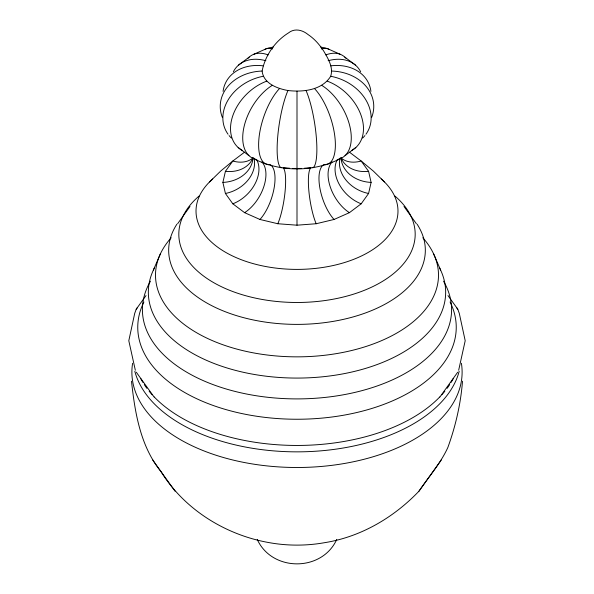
<?xml version="1.0" encoding="UTF-8"?>
<svg xmlns="http://www.w3.org/2000/svg" width="594" height="594" viewBox="0 0 594 594"><rect width="100%" height="100%" fill="white"/><g stroke="black" fill="none" stroke-linecap="round" stroke-linejoin="round"><path stroke-width="0.89" d="M462.511 381.192C460.751 403.772 455.583 426.24 447.839 447.505C440.555 463.513 428.72 476.707 418.97 491.186C393.77 517.56 360.788 536.983 324.428 542.708C306.37 545.916 287.63 545.916 269.572 542.708C225.846 535.142 184.467 509.615 160.959 471.569C140.377 446.257 134.942 412.674 131.489 381.192M349.406 152.153L361.182 161.019L368.584 171.339L371.109 182.41L368.584 193.481L361.182 203.801L349.406 212.667L334.051 219.461L316.179 223.738L297 225.193L277.821 223.738L259.949 219.461L244.594 212.667L232.818 203.801L225.416 193.481L222.891 182.41L225.416 171.339L232.818 161.019L244.594 152.153M262.11 71.057C265.154 55.524 274.977 41.276 288.446 32.937C294.587 27.911 302.45 29.93 308.1 34.586C314.441 38.81 319.49 44.587 323.626 50.943C328.014 58.42 333.635 67.374 330.702 76.27C321.97 90.281 302.985 92.293 287.971 90.518C277.294 88.61 263.454 83.487 262.11 71.057A43.407 35.44 0 0 0 222.29 117.248M458.665 370.24L465.199 340.733L459.288 313.357L457.788 309.229L456.496 307.425M153.4 270.032L160.321 254.009M137.504 307.425L136.212 309.229L134.712 313.357L128.801 340.733L135.335 370.24M336.761 539.419C321.985 572 272.015 572 257.239 539.419M418.97 491.186L441.275 460.001M177.658 223.686L190.006 206.482M136.212 309.229L146.013 295.56M457.707 372.215L439.909 396.985M209.548 181.942L220.738 171.005L232.818 161.019A31.794 22.483 45 0 0 253.029 157.922M238.454 65.184L249.198 57.098M345.047 155.628L355.851 147.505M253.861 54.254L266.498 48.656L273.418 47M340.451 158.591C313.736 172.342 280.264 172.342 253.549 158.591M301.626 168.429L292.374 168.429M304.403 168.221L309.949 167.798M284.051 167.798L289.597 168.221M320.582 47L327.502 48.656L340.139 54.254M344.802 57.098L355.546 65.184M238.149 147.505L248.953 155.628M384.452 181.942L373.262 171.005L361.182 161.019A31.794 22.483 -45 0 1 340.971 157.922M154.091 396.985L136.293 372.215M403.994 206.482L416.342 223.686M447.987 295.56L457.788 309.229M152.725 460.001L175.03 491.186M433.679 254.009L440.6 270.032M297 91.201L297 225.193M256.623 159.482A31.794 22.483 -45 0 1 232.818 203.801M261.909 161.91A31.794 18.355 -60 0 1 263.647 187.169A31.794 18.355 -60 0 1 244.594 212.667M242.263 150.46A43.407 30.695 -45 0 1 232.945 115.295A43.407 30.695 -45 0 1 266.78 81.133M255.821 159.296A43.407 25.059 -60 0 1 243.978 127.042A43.407 25.059 -60 0 1 272.327 85.306M265.087 49.317A43.407 17.723 71.6 0 1 272.616 48.96M314.449 88.506A43.407 17.723 71.6 0 1 334.726 135.543A43.407 17.723 71.6 0 1 324.628 164.709M306.029 90.518A43.407 9.17 81.2 0 1 316.246 136.323A43.407 9.17 81.2 0 1 312.904 167.768M334.051 219.461A31.794 12.979 71.6 0 1 319.98 188.588A31.794 12.979 71.6 0 1 323.804 164.635M316.179 223.738A31.794 6.72 81.2 0 1 308.895 191.238A31.794 6.72 81.2 0 1 310.877 167.723M321.384 48.96A43.407 17.723 -71.6 0 1 328.913 49.317M270.196 164.635A31.794 12.979 -71.6 0 1 274.02 188.588A31.794 12.979 -71.6 0 1 259.949 219.461M269.372 164.709A43.407 17.723 -71.6 0 1 259.274 135.543A43.407 17.723 -71.6 0 1 279.551 88.506M253.051 157.432A31.794 25.958 0 0 1 222.891 182.41M254.024 158.249A31.794 25.074 -24.9 0 1 225.416 193.481M231.363 138.046A43.407 34.237 -24.9 0 1 229.069 135.566M228.044 134.229A43.407 34.237 -24.9 0 1 263.298 76.27M325.839 54.908A43.407 25.059 -60 0 1 345.931 58.234M233.331 71.815A43.407 30.695 45 0 1 265.874 60.722M223.077 91.379A43.407 34.237 24.9 0 1 263.298 65.845M252.613 158.739A31.794 25.074 24.9 0 1 225.416 171.339M349.406 212.667A31.794 18.355 60 0 1 330.353 187.169A31.794 18.355 60 0 1 332.091 161.91M321.673 85.306A43.407 25.059 60 0 1 350.022 127.042A43.407 25.059 60 0 1 338.179 159.296M327.22 81.133A43.407 30.695 45 0 1 361.055 115.295A43.407 30.695 45 0 1 351.737 150.46M361.182 203.801A31.794 22.483 45 0 1 337.377 159.482M368.584 193.481A31.794 25.074 24.9 0 1 339.976 158.249M330.702 76.27A43.407 34.237 24.9 0 1 365.956 134.229M364.931 135.566A43.407 34.237 24.9 0 1 362.637 138.046M283.123 167.723A31.794 6.72 -81.2 0 1 285.105 191.238A31.794 6.72 -81.2 0 1 277.821 223.738M281.096 167.768A43.407 9.17 -81.2 0 1 277.754 136.323A43.407 9.17 -81.2 0 1 287.971 90.518M371.109 182.41A31.794 25.958 0 0 1 340.949 157.432M331.89 71.057A43.407 35.44 0 0 1 371.71 117.248M368.584 171.339A31.794 25.074 -24.9 0 1 341.387 158.739M330.702 65.845A43.407 34.237 -24.9 0 1 370.923 91.379M248.069 58.234A43.407 25.059 60 0 1 268.161 54.908M328.126 60.722A43.407 30.695 -45 0 1 360.669 71.815M394.958 196.072A118.184 68.236 0 0 1 375.066 285.476A118.184 68.236 0 0 1 218.934 285.476A118.184 68.236 0 0 1 199.042 196.072M417.114 224.205A128.334 74.094 0 0 1 297 324.383A128.334 74.094 0 0 1 176.886 224.205M381.311 179.002A100.98 58.301 0 0 1 363.424 255.004A100.98 58.301 0 0 1 230.576 255.004A100.98 58.301 0 0 1 212.689 179.002M453.252 378.601A163.328 94.297 0 0 1 451.106 382.38M449.68 384.637A163.328 94.297 0 0 1 447.082 388.35M444.809 391.268A163.328 94.297 0 0 1 441.743 394.839M439.79 396.926A163.328 94.297 0 0 1 297 445.448A163.328 94.297 0 0 1 154.21 396.926M152.257 394.839A163.328 94.297 0 0 1 149.191 391.268M146.918 388.35A163.328 94.297 0 0 1 144.32 384.637M142.894 382.38A163.328 94.297 0 0 1 140.748 378.601M443.51 281.177A154.589 89.249 0 0 1 297 398.901A154.589 89.249 0 0 1 150.49 281.177M450.081 301.982A159.244 91.936 0 0 1 297 419.245A159.244 91.936 0 0 1 143.919 301.982M461.397 363.283A165.117 95.33 0 0 1 297 467.493A165.117 95.33 0 0 1 132.603 363.283M459.184 371.272A164.018 94.698 0 0 1 297 451.848A164.018 94.698 0 0 1 134.816 371.272M422.809 237.763A141.498 81.697 0 0 1 297 356.846A141.498 81.697 0 0 1 171.191 237.763M439.471 267.731A148.663 85.833 0 0 1 297 378.074A148.663 85.833 0 0 1 154.529 267.731"/></g></svg>
